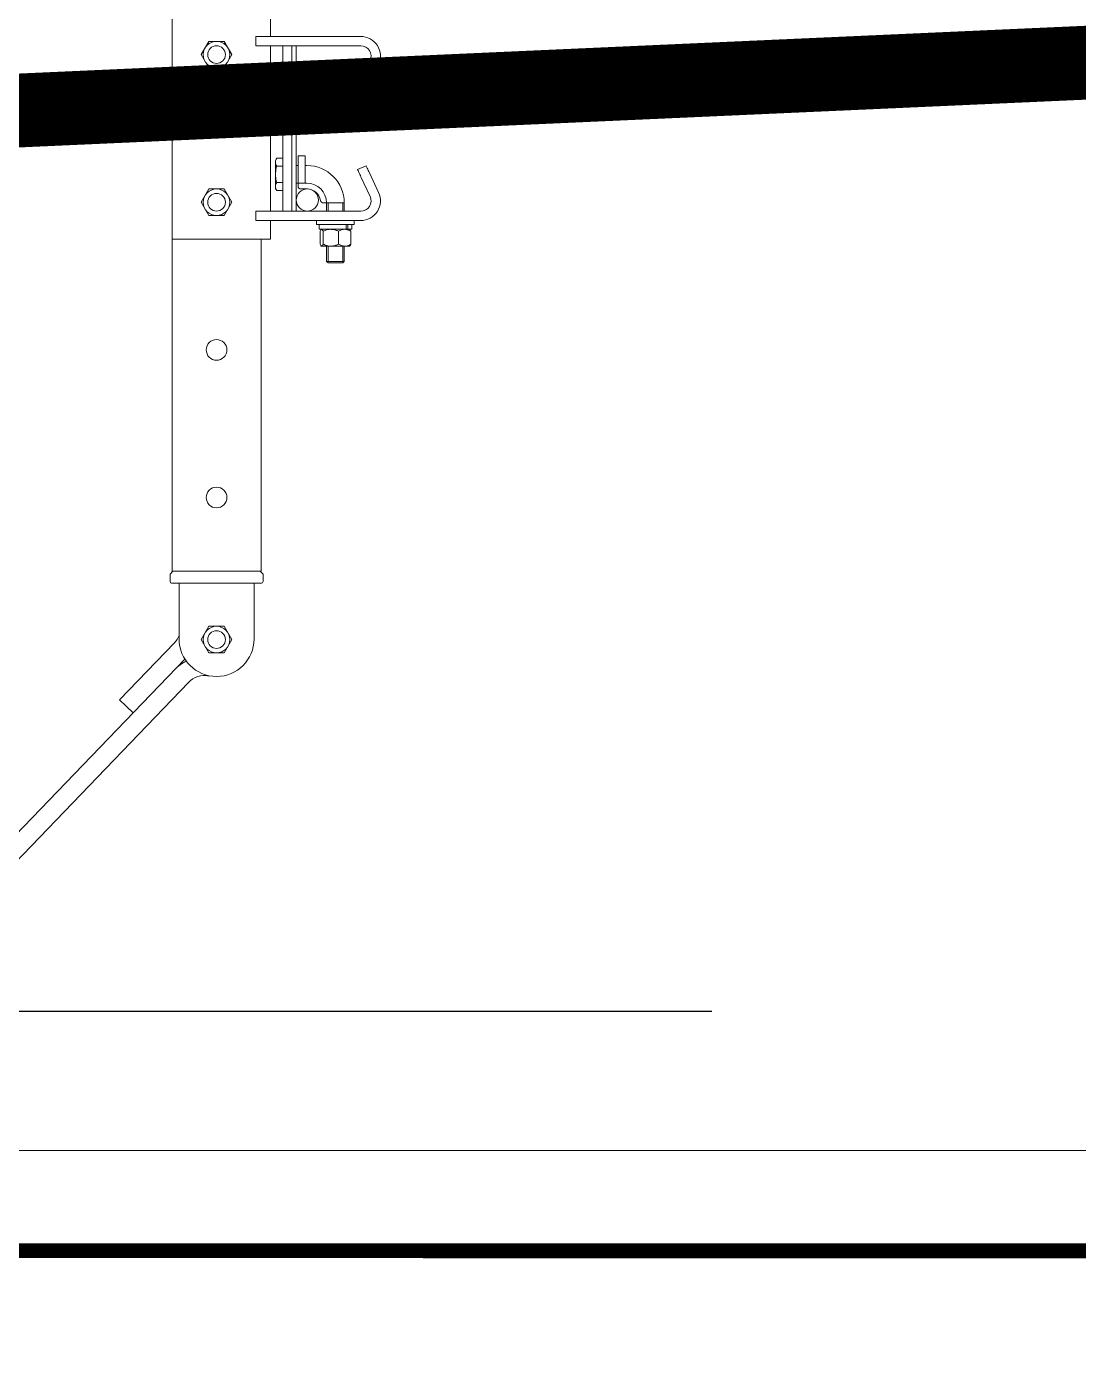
# Model space of a CAD drawing. Header units: millimetres. Extents: x -37020 to 35906, y -101 to 52234.
# Drawn here: x -218.345 to -217.633, y 325.32 to 326.229 of the extents above; entities that cross this region are included whole.
import ezdxf

# ---------------------------------------------------------------- set-up
doc = ezdxf.new("R2010")
doc.units = ezdxf.units.MM
doc.linetypes.add('DASHED2', pattern=[0.375, 0.25, -0.125])
doc.linetypes.add('TRAZO_Y_PUNTO2', pattern=[12.7, 6.35, -3.175, 0, -3.175])
for name, color, linetype in [('Catenaria', 2, 'Continuous'), ('ME-RIELES', 240, 'TRAZO_Y_PUNTO2'), ('Porticos existentes lado puente', 5, 'Continuous'), ('unifilar VIAS Ppales', 5, 'DASHED2')]:
    doc.layers.add(name, color=color, linetype=linetype)

msp = doc.modelspace()

# ---------------------------------------------------------------- linework, layer by layer
at = {"color": 251, "linetype": 'Continuous', "lineweight": 15}
for p, q in [((-218.24624, 327.14326, -5.89261), (-218.24624, 325.86019, -5.89261)), ((-218.17959, 326.22254, -5.89261), (-218.17959, 326.23519, -5.89261)), ((-218.22129, 326.21919, -5.89261), (-218.22648, 326.21019, -5.89261)), ((-218.2109, 326.21919, -5.89261), (-218.22129, 326.21919, -5.89261)), ((-218.2057, 326.21019, -5.89261), (-218.2109, 326.21919, -5.89261)), ((-218.18942, 326.22254, -5.89261), (-218.18942, 326.21619, -5.89261)), ((-218.11844, 326.22254, -5.89261), (-218.18942, 326.22254, -5.89261)), ((-218.11844, 326.21619, -5.89261), (-218.18942, 326.21619, -5.89261)), ((-218.17959, 326.10419, -5.89261), (-218.17959, 326.21619, -5.89261)), ((-218.17127, 326.21619, -5.89261), (-218.17127, 326.10419, -5.89261)), ((-218.16509, 326.10419, -5.89261), (-218.16509, 326.21619, -5.89261)), ((-218.16209, 326.10419, -5.89261), (-218.16209, 326.21619, -5.89261)), ((-218.22648, 326.21019, -5.89261), (-218.22129, 326.20119, -5.89261)), ((-218.2109, 326.20119, -5.89261), (-218.2057, 326.21019, -5.89261)), ((-218.11831, 326.1929, -5.89261), (-218.1121, 326.20623, -5.89261)), ((-218.22129, 326.20119, -5.89261), (-218.2109, 326.20119, -5.89261)), ((-218.10634, 326.20355, -5.89261), (-218.11256, 326.19022, -5.89261)), ((-218.12055, 326.18811, -5.89261), (-218.12052, 326.18818, -5.89261)), ((-218.11479, 326.18542, -5.89261), (-218.12055, 326.18811, -5.89261)), ((-218.12052, 326.18818, -5.89261), (-218.12041, 326.1884, -5.89261)), ((-218.12041, 326.1884, -5.89261), (-218.12025, 326.18876, -5.89261)), ((-218.12025, 326.18876, -5.89261), (-218.12002, 326.18924, -5.89261)), ((-218.12002, 326.18924, -5.89261), (-218.11974, 326.18984, -5.89261)), ((-218.11974, 326.18984, -5.89261), (-218.11942, 326.19053, -5.89261)), ((-218.11942, 326.19053, -5.89261), (-218.11907, 326.19128, -5.89261)), ((-218.11907, 326.19128, -5.89261), (-218.1187, 326.19208, -5.89261)), ((-218.1187, 326.19208, -5.89261), (-218.11831, 326.1929, -5.89261)), ((-218.11331, 326.1886, -5.89261), (-218.11367, 326.18784, -5.89261)), ((-218.11294, 326.1894, -5.89261), (-218.11331, 326.1886, -5.89261)), ((-218.11256, 326.19022, -5.89261), (-218.11294, 326.1894, -5.89261)), ((-218.11476, 326.1855, -5.89261), (-218.11479, 326.18542, -5.89261)), ((-218.11466, 326.18572, -5.89261), (-218.11476, 326.1855, -5.89261)), ((-218.11449, 326.18607, -5.89261), (-218.11466, 326.18572, -5.89261)), ((-218.11426, 326.18656, -5.89261), (-218.11449, 326.18607, -5.89261)), ((-218.11399, 326.18716, -5.89261), (-218.11426, 326.18656, -5.89261)), ((-218.11367, 326.18784, -5.89261), (-218.11399, 326.18716, -5.89261)), ((-218.17534, 326.14007, -5.89261), (-218.17619, 326.1386, -5.89261)), ((-218.17619, 326.13733, -5.89261), (-218.17619, 326.1386, -5.89261)), ((-218.17619, 326.1291, -5.89261), (-218.17619, 326.13733, -5.89261)), ((-218.17534, 326.14007, -5.89261), (-218.17127, 326.14007, -5.89261)), ((-218.17534, 326.13459, -5.89261), (-218.17127, 326.13459, -5.89261)), ((-218.16089, 326.1351, -5.89261), (-218.16209, 326.1351, -5.89261)), ((-218.15614, 326.1416, -5.89261), (-218.16089, 326.1416, -5.89261)), ((-218.16089, 326.1231, -5.89261), (-218.16089, 326.1416, -5.89261)), ((-218.15614, 326.1231, -5.89261), (-218.15614, 326.1416, -5.89261)), ((-218.15489, 326.1351, -5.89261), (-218.15614, 326.1351, -5.89261)), ((-218.12055, 326.13228, -5.89261), (-218.11479, 326.13496, -5.89261)), ((-218.11479, 326.13496, -5.89261), (-218.11476, 326.13488, -5.89261)), ((-218.11476, 326.13488, -5.89261), (-218.11466, 326.13467, -5.89261)), ((-218.11466, 326.13467, -5.89261), (-218.11449, 326.13431, -5.89261)), ((-218.11449, 326.13431, -5.89261), (-218.11426, 326.13382, -5.89261)), ((-218.11426, 326.13382, -5.89261), (-218.11399, 326.13323, -5.89261)), ((-218.17619, 326.12087, -5.89261), (-218.17619, 326.1291, -5.89261)), ((-218.12052, 326.1322, -5.89261), (-218.12055, 326.13228, -5.89261)), ((-218.12041, 326.13198, -5.89261), (-218.12052, 326.1322, -5.89261)), ((-218.12025, 326.13162, -5.89261), (-218.12041, 326.13198, -5.89261)), ((-218.12002, 326.13114, -5.89261), (-218.12025, 326.13162, -5.89261)), ((-218.11974, 326.13054, -5.89261), (-218.12002, 326.13114, -5.89261)), ((-218.11942, 326.12986, -5.89261), (-218.11974, 326.13054, -5.89261)), ((-218.11907, 326.1291, -5.89261), (-218.11942, 326.12986, -5.89261)), ((-218.1187, 326.1283, -5.89261), (-218.11907, 326.1291, -5.89261)), ((-218.11831, 326.12748, -5.89261), (-218.1187, 326.1283, -5.89261)), ((-218.1121, 326.11415, -5.89261), (-218.11831, 326.12748, -5.89261)), ((-218.11399, 326.13323, -5.89261), (-218.11367, 326.13254, -5.89261)), ((-218.11367, 326.13254, -5.89261), (-218.11331, 326.13178, -5.89261)), ((-218.11331, 326.13178, -5.89261), (-218.11294, 326.13098, -5.89261)), ((-218.11294, 326.13098, -5.89261), (-218.11256, 326.13016, -5.89261)), ((-218.11256, 326.13016, -5.89261), (-218.10634, 326.11683, -5.89261)), ((-218.22129, 326.11919, -5.89261), (-218.22648, 326.11019, -5.89261)), ((-218.2109, 326.11919, -5.89261), (-218.22129, 326.11919, -5.89261)), ((-218.2057, 326.11019, -5.89261), (-218.2109, 326.11919, -5.89261)), ((-218.17619, 326.1196, -5.89261), (-218.17619, 326.12087, -5.89261)), ((-218.17619, 326.1196, -5.89261), (-218.17534, 326.11813, -5.89261)), ((-218.17534, 326.12362, -5.89261), (-218.17127, 326.12362, -5.89261)), ((-218.17534, 326.11813, -5.89261), (-218.17127, 326.11813, -5.89261)), ((-218.16211, 326.1231, -5.89261), (-218.16089, 326.1231, -5.89261)), ((-218.15489, 326.1231, -5.89261), (-218.16089, 326.1231, -5.89261)), ((-218.16089, 326.1231, -5.89261), (-218.16089, 326.12119, -5.89261)), ((-218.15614, 326.1231, -5.89261), (-218.16089, 326.1231, -5.89261)), ((-218.15889, 326.11919, -5.89261), (-218.15489, 326.11919, -5.89261)), ((-218.15489, 326.11919, -5.89261), (-218.1546, 326.11919, -5.89261)), ((-218.22648, 326.11019, -5.89261), (-218.22129, 326.10119, -5.89261)), ((-218.2109, 326.10119, -5.89261), (-218.2057, 326.11019, -5.89261)), ((-218.14368, 326.1098, -5.89261), (-218.14159, 326.1098, -5.89261)), ((-218.14159, 326.1098, -5.89261), (-218.14159, 326.10419, -5.89261)), ((-218.12959, 326.1098, -5.89261), (-218.14159, 326.1098, -5.89261)), ((-218.14059, 326.1098, -5.89261), (-218.14059, 326.10419, -5.89261)), ((-218.13059, 326.10419, -5.89261), (-218.13059, 326.1098, -5.89261)), ((-218.12959, 326.10419, -5.89261), (-218.12959, 326.1098, -5.89261)), ((-218.22129, 326.10119, -5.89261), (-218.2109, 326.10119, -5.89261)), ((-218.18942, 326.09784, -5.89261), (-218.18942, 326.10419, -5.89261)), ((-218.11844, 326.10419, -5.89261), (-218.18942, 326.10419, -5.89261)), ((-218.11844, 326.09784, -5.89261), (-218.18942, 326.09784, -5.89261)), ((-218.17959, 326.08519, -5.89261), (-218.17959, 326.09784, -5.89261)), ((-218.14829, 326.09784, -5.89261), (-218.14829, 326.09504, -5.89261)), ((-218.12289, 326.09504, -5.89261), (-218.12289, 326.09784, -5.89261)), ((-218.12289, 326.09504, -5.89261), (-218.14829, 326.09504, -5.89261)), ((-218.14663, 326.09504, -5.89261), (-218.14663, 326.09187, -5.89261)), ((-218.12835, 326.09187, -5.89261), (-218.14663, 326.09187, -5.89261)), ((-218.14602, 326.0906, -5.89261), (-218.14602, 326.08176, -5.89261)), ((-218.14512, 326.09187, -5.89261), (-218.14535, 326.09167, -5.89261)), ((-218.14384, 326.0906, -5.89261), (-218.14384, 326.08176, -5.89261)), ((-218.13341, 326.0906, -5.89261), (-218.13341, 326.08176, -5.89261)), ((-218.12835, 326.09187, -5.89261), (-218.12835, 326.09504, -5.89261)), ((-218.1283, 326.09187, -5.89261), (-218.12714, 326.09187, -5.89261)), ((-218.12714, 326.09187, -5.89261), (-218.12714, 326.09504, -5.89261)), ((-218.12456, 326.09187, -5.89261), (-218.12714, 326.09187, -5.89261)), ((-218.12583, 326.09167, -5.89261), (-218.12607, 326.09187, -5.89261)), ((-218.12516, 326.0906, -5.89261), (-218.12516, 326.08176, -5.89261)), ((-218.12456, 326.09187, -5.89261), (-218.12456, 326.09504, -5.89261)), ((-218.24609, 326.08519, -5.89261), (-218.17959, 326.08519, -5.89261)), ((-218.18594, 325.86019, -5.89261), (-218.18594, 326.08519, -5.89261)), ((-218.14535, 326.08069, -5.89261), (-218.14512, 326.08049, -5.89261)), ((-218.14512, 326.08049, -5.89261), (-218.14493, 326.08049, -5.89261)), ((-218.14493, 326.08049, -5.89261), (-218.13862, 326.08049, -5.89261)), ((-218.14159, 326.08049, -5.89261), (-218.14159, 326.0701, -5.89261)), ((-218.14059, 326.08049, -5.89261), (-218.14059, 326.0701, -5.89261)), ((-218.13862, 326.08049, -5.89261), (-218.12929, 326.08049, -5.89261)), ((-218.13059, 326.0701, -5.89261), (-218.13059, 326.08049, -5.89261)), ((-218.12959, 326.0701, -5.89261), (-218.12959, 326.08049, -5.89261)), ((-218.12929, 326.08049, -5.89261), (-218.12607, 326.08049, -5.89261)), ((-218.12607, 326.08049, -5.89261), (-218.12583, 326.08069, -5.89261)), ((-218.14159, 326.0701, -5.89261), (-218.14059, 326.0691, -5.89261)), ((-218.14159, 326.0701, -5.89261), (-218.12959, 326.0701, -5.89261)), ((-218.13059, 326.0691, -5.89261), (-218.12959, 326.0701, -5.89261)), ((-218.13059, 326.0691, -5.89261), (-218.14059, 326.0691, -5.89261)), ((-218.24559, 325.86019, -5.89261), (-218.24759, 325.85819, -5.89261)), ((-218.24759, 325.85819, -5.89261), (-218.24759, 325.85319, -5.89261)), ((-218.18559, 325.85219, -5.89261), (-218.24659, 325.85219, -5.89261)), ((-218.24624, 325.86019, -5.89261), (-218.18594, 325.86019, -5.89261)), ((-218.24149, 325.81433, -5.89261), (-218.24149, 325.85219, -5.89261)), ((-218.19069, 325.81433, -5.89261), (-218.19069, 325.85219, -5.89261)), ((-218.18459, 325.85819, -5.89261), (-218.18659, 325.86019, -5.89261)), ((-218.18459, 325.85319, -5.89261), (-218.18459, 325.85819, -5.89261)), ((-218.22129, 325.82293, -5.89261), (-218.22648, 325.81393, -5.89261)), ((-218.2109, 325.82293, -5.89261), (-218.22129, 325.82293, -5.89261)), ((-218.2057, 325.81393, -5.89261), (-218.2109, 325.82293, -5.89261)), ((-218.24464, 325.81173, -5.89261), (-218.28181, 325.77308, -5.89261)), ((-218.22648, 325.81393, -5.89261), (-218.22129, 325.80493, -5.89261)), ((-218.2109, 325.80493, -5.89261), (-218.2057, 325.81393, -5.89261)), ((-218.23755, 325.80078, -5.89261), (-218.68227, 325.33834, -5.89261)), ((-218.22129, 325.80493, -5.89261), (-218.2109, 325.80493, -5.89261)), ((-218.68192, 325.32039, -5.89261), (-218.23513, 325.78498, -5.89261)), ((-218.27266, 325.76427, -5.89261), (-218.28181, 325.77308, -5.89261))]:
    msp.add_line(p, q, dxfattribs=at)
for centre, radius in [((-218.21609, 326.21019, -5.89261), 0.009), ((-218.21609, 326.21019, -5.89261), 0.006), ((-218.21609, 326.11019, -5.89261), 0.009), ((-218.21609, 326.11019, -5.89261), 0.006), ((-218.15459, 326.11169, -5.89261), 0.0075), ((-218.21609, 326.01019, -5.89261), 0.007), ((-218.21609, 325.91019, -5.89261), 0.007), ((-218.21609, 325.81393, -5.89261), 0.009), ((-218.21609, 325.81393, -5.89261), 0.006)]:
    msp.add_circle(centre, radius, dxfattribs=at)
for centre, radius, start, end in [((-218.11844, 326.20919, -5.89261), 0.01335, 335, 90), ((-218.11844, 326.20919, -5.89261), 0.007, 335, 90), ((-218.15489, 326.1098, -5.89261), 0.0253, 0, 90), ((-218.15889, 326.12119, -5.89261), 0.002, 180, 270), ((-218.15489, 326.1098, -5.89261), 0.0133, 0, 90), ((-218.15489, 326.1098, -5.89261), 0.00939, 10.11065, 89.12797), ((-218.11844, 326.11119, -5.89261), 0.01335, 270, 25), ((-218.14368, 326.1118, -5.89261), 0.002, 190.11315, 270), ((-218.11844, 326.11119, -5.89261), 0.007, 270, 25), ((-218.24659, 325.85319, -5.89261), 0.001, 180, 270), ((-218.18559, 325.85319, -5.89261), 0.001, 270, 0), ((-218.25545, 325.82213, -5.89261), 0.015, 316.1187, 338.51561), ((-218.21609, 325.81433, -5.89261), 0.0254, 180, 270), ((-218.21609, 325.81433, -5.89261), 0.0254, 270, 0), ((-218.22432, 325.77458, -5.89261), 0.0277, 116.36566, 136.1187), ((-218.22432, 325.77458, -5.89261), 0.015, 78.1961, 136.1187)]:
    msp.add_arc(centre, radius, start, end, dxfattribs=at)
for points, knots in [([(-218.17619, 326.13733, -5.89261), (-218.17619, 326.13739, -5.89261), (-218.17618, 326.13789, -5.89261), (-218.17599, 326.13881, -5.89261), (-218.17556, 326.13965, -5.89261), (-218.17534, 326.14007, -5.89261)], [0, 0, 0, 0, 0.070092, 0.530785, 1, 1, 1, 1]), ([(-218.17534, 326.13459, -5.89261), (-218.17558, 326.13503, -5.89261), (-218.17605, 326.13593, -5.89261), (-218.17614, 326.13686, -5.89261), (-218.17619, 326.13733, -5.89261)], [0, 0, 0, 0, 0.495458, 1, 1, 1, 1]), ([(-218.17619, 326.1291, -5.89261), (-218.17608, 326.1306, -5.89261), (-218.17594, 326.13245, -5.89261), (-218.17544, 326.13424, -5.89261), (-218.17534, 326.13459, -5.89261)], [0, 0, 0, 0, 0.805745, 1, 1, 1, 1]), ([(-218.17534, 326.12362, -5.89261), (-218.17569, 326.12503, -5.89261), (-218.17614, 326.12684, -5.89261), (-218.17618, 326.12869, -5.89261), (-218.17619, 326.1291, -5.89261)], [0, 0, 0, 0, 0.781278, 1, 1, 1, 1]), ([(-218.17619, 326.12087, -5.89261), (-218.17619, 326.12094, -5.89261), (-218.17618, 326.12143, -5.89261), (-218.17599, 326.12236, -5.89261), (-218.17556, 326.12319, -5.89261), (-218.17534, 326.12362, -5.89261)], [0, 0, 0, 0, 0.070092, 0.5307855, 1, 1, 1, 1]), ([(-218.17534, 326.11813, -5.89261), (-218.17558, 326.11858, -5.89261), (-218.17605, 326.11948, -5.89261), (-218.17614, 326.1204, -5.89261), (-218.17619, 326.12087, -5.89261)], [0, 0, 0, 0, 0.495458, 1, 1, 1, 1]), ([(-218.14602, 326.0906, -5.89261), (-218.14585, 326.09096, -5.89261), (-218.14562, 326.09146, -5.89261), (-218.14538, 326.09159, -5.89261), (-218.14531, 326.09162, -5.89261)], [0, 0, 0, 0, 0.737305, 1, 1, 1, 1]), ([(-218.14493, 326.09187, -5.89261), (-218.14477, 326.09182, -5.89261), (-218.14446, 326.09172, -5.89261), (-218.1441, 326.09115, -5.89261), (-218.1439, 326.09072, -5.89261), (-218.14384, 326.0906, -5.89261)], [0, 0, 0, 0, 0.406292, 0.82727, 1, 1, 1, 1]), ([(-218.14384, 326.0906, -5.89261), (-218.14339, 326.09078, -5.89261), (-218.14235, 326.09123, -5.89261), (-218.14061, 326.09175, -5.89261), (-218.13929, 326.09183, -5.89261), (-218.13862, 326.09187, -5.89261)], [0, 0, 0, 0, 0.26546, 0.628076, 1, 1, 1, 1]), ([(-218.13862, 326.09187, -5.89261), (-218.1385, 326.09186, -5.89261), (-218.13772, 326.09186, -5.89261), (-218.13626, 326.09165, -5.89261), (-218.13465, 326.09114, -5.89261), (-218.13372, 326.09073, -5.89261), (-218.13341, 326.0906, -5.89261)], [0, 0, 0, 0, 0.066532, 0.435282, 0.81455, 1, 1, 1, 1]), ([(-218.13341, 326.0906, -5.89261), (-218.13277, 326.09093, -5.89261), (-218.13146, 326.09161, -5.89261), (-218.13004, 326.09186, -5.89261), (-218.12931, 326.09187, -5.89261), (-218.12929, 326.09187, -5.89261)], [0, 0, 0, 0, 0.484341, 0.986326, 1, 1, 1, 1]), ([(-218.12929, 326.09187, -5.89261), (-218.12871, 326.09182, -5.89261), (-218.12753, 326.09172, -5.89261), (-218.12617, 326.09115, -5.89261), (-218.12539, 326.09072, -5.89261), (-218.12516, 326.0906, -5.89261)], [0, 0, 0, 0, 0.406293, 0.82727, 1, 1, 1, 1]), ([(-218.12516, 326.0906, -5.89261), (-218.12533, 326.09096, -5.89261), (-218.12556, 326.09146, -5.89261), (-218.12581, 326.09159, -5.89261), (-218.12587, 326.09162, -5.89261)], [0, 0, 0, 0, 0.7373052, 1, 1, 1, 1]), ([(-218.14602, 326.08176, -5.89261), (-218.14585, 326.08142, -5.89261), (-218.1455, 326.08074, -5.89261), (-218.14513, 326.08049, -5.89261), (-218.14493, 326.08049, -5.89261), (-218.14493, 326.08049, -5.89261)], [0, 0, 0, 0, 0.484341, 0.986326, 1, 1, 1, 1]), ([(-218.14493, 326.08049, -5.89261), (-218.14477, 326.08053, -5.89261), (-218.14446, 326.08063, -5.89261), (-218.1441, 326.0812, -5.89261), (-218.1439, 326.08163, -5.89261), (-218.14384, 326.08176, -5.89261)], [0, 0, 0, 0, 0.406292, 0.82727, 1, 1, 1, 1]), ([(-218.14384, 326.08176, -5.89261), (-218.14339, 326.08157, -5.89261), (-218.14235, 326.08112, -5.89261), (-218.14061, 326.08061, -5.89261), (-218.13929, 326.08053, -5.89261), (-218.13862, 326.08049, -5.89261)], [0, 0, 0, 0, 0.26546, 0.628076, 1, 1, 1, 1]), ([(-218.13862, 326.08049, -5.89261), (-218.1385, 326.08049, -5.89261), (-218.13772, 326.0805, -5.89261), (-218.13626, 326.08071, -5.89261), (-218.13465, 326.08121, -5.89261), (-218.13372, 326.08162, -5.89261), (-218.13341, 326.08176, -5.89261)], [0, 0, 0, 0, 0.066532, 0.435282, 0.814551, 1, 1, 1, 1]), ([(-218.13341, 326.08176, -5.89261), (-218.13277, 326.08142, -5.89261), (-218.13146, 326.08074, -5.89261), (-218.13004, 326.08049, -5.89261), (-218.12931, 326.08049, -5.89261), (-218.12929, 326.08049, -5.89261)], [0, 0, 0, 0, 0.484341, 0.986326, 1, 1, 1, 1]), ([(-218.12929, 326.08049, -5.89261), (-218.12871, 326.08053, -5.89261), (-218.12753, 326.08063, -5.89261), (-218.12617, 326.0812, -5.89261), (-218.12539, 326.08163, -5.89261), (-218.12516, 326.08176, -5.89261)], [0, 0, 0, 0, 0.406293, 0.82727, 1, 1, 1, 1]), ([(-218.12516, 326.08176, -5.89261), (-218.12533, 326.08139, -5.89261), (-218.12556, 326.0809, -5.89261), (-218.12581, 326.08077, -5.89261), (-218.12587, 326.08073, -5.89261)], [0, 0, 0, 0, 0.7373052, 1, 1, 1, 1])]:
    msp.add_open_spline(points, degree=3, knots=knots, dxfattribs=at)
at = {"layer": 'Catenaria', "color": 1, "linetype": 'Continuous', "ltscale": 7}
msp.add_line((-218.68821, 325.56225), (-217.88053, 325.56225), dxfattribs=at)
at = {"layer": 'ME-RIELES', "color": 8, "ltscale": 0.1, "const_width": 0.01, "elevation": 0.22914}
msp.add_lwpolyline([(-342.36867, 325.40565), (58.43097, 325.38714)], dxfattribs=at)
at = {"layer": 'Porticos existentes lado puente', "color": 5, "ltscale": 0.1, "const_width": 0.05, "elevation": -11.48}
msp.add_lwpolyline([(-219.01459, 326.14257), (-158.846, 328.839)], dxfattribs=at)
at = {"layer": 'unifilar VIAS Ppales', "color": 251, "linetype": 'Continuous', "ltscale": 10}
for p, q in [((-200.86541, 325.47414), (-236.83969, 325.46075, -11.48)), ((-200.86539, 325.40429), (-236.83967, 325.3909, -11.48))]:
    msp.add_line(p, q, dxfattribs=at)

doc.saveas('drawing.dxf')
